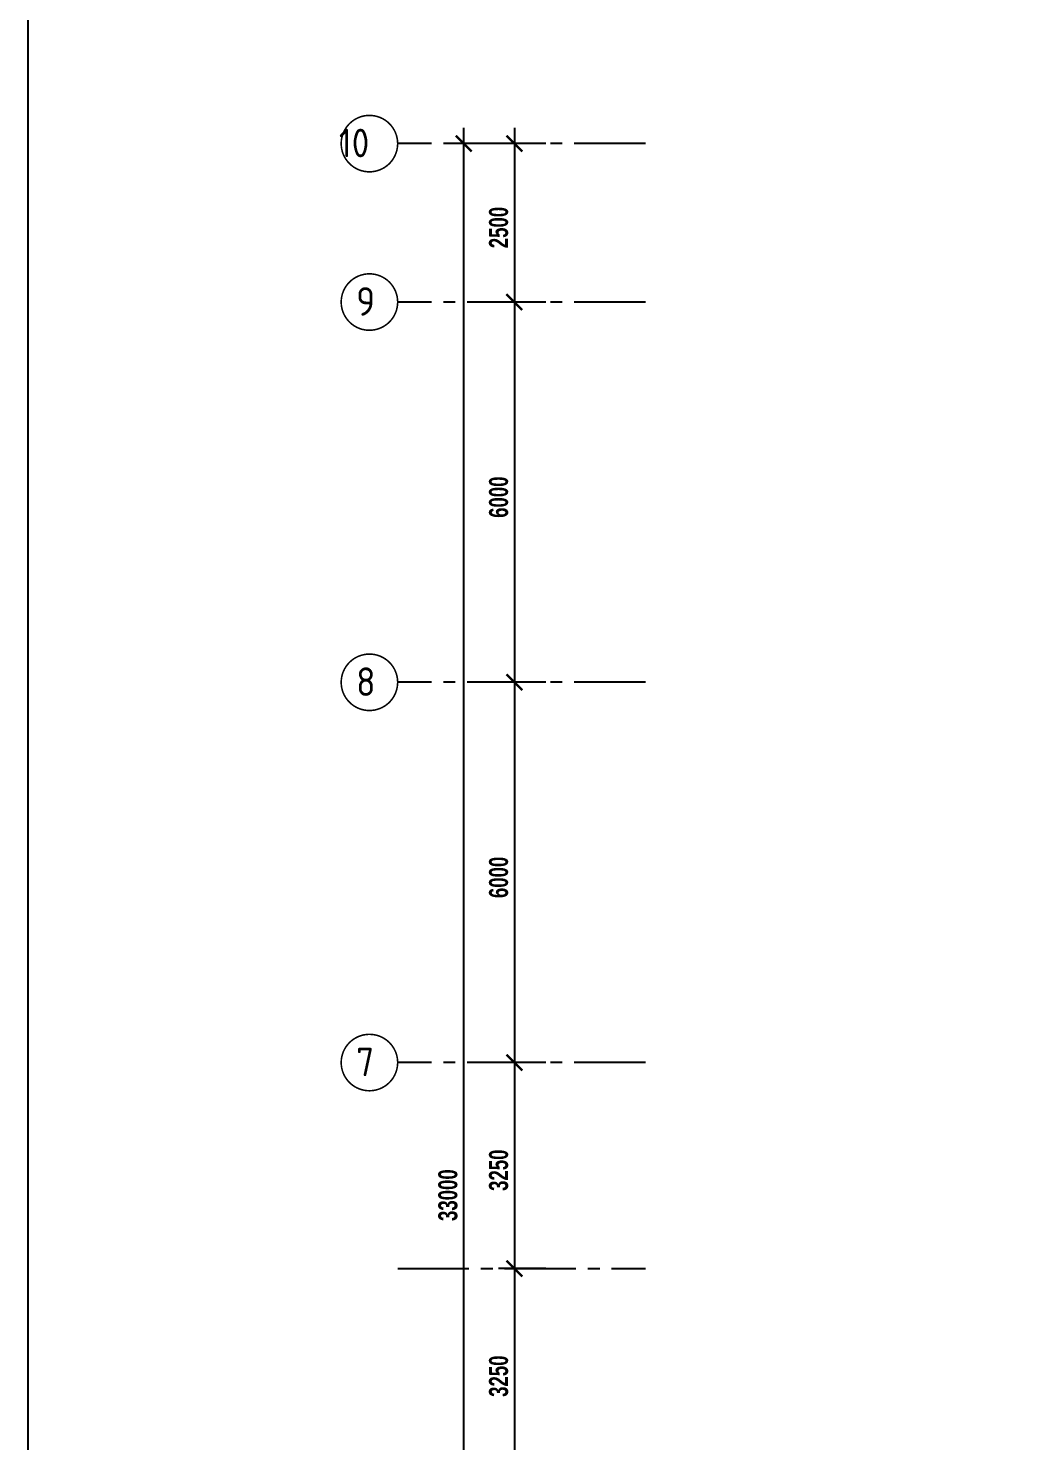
# Model space of a CAD drawing. Header units: inches. Extents: x -85907952 to 802144, y 988801 to 3125513.
# Drawn here: x 385828 to 401341, y 1042150 to 1064453 of the extents above; entities that cross this region are included whole.
import ezdxf

# ---------------------------------------------------------------- set-up
doc = ezdxf.new("R2010")
doc.units = ezdxf.units.IN
doc.header["$MEASUREMENT"] = 0
doc.linetypes.add('CENTER2', pattern=[1.125, 0.75, -0.125, 0.125, -0.125])
for name, color, linetype in [('DIM', 4, 'Continuous'), ('GRID', 8, 'CENTER2'), ('GRID-TEXT', 8, 'Continuous'), ('t.block', 4, 'Continuous')]:
    doc.layers.add(name, color=color, linetype=linetype)
doc.styles.add('STYLE1', font='ISOCP.SHX')
doc.styles.add('style2', font='sanssb__.ttf', dxfattribs={"height": 1200})

msp = doc.modelspace()

# ---------------------------------------------------------------- linework, layer by layer
at = {"linetype": 'ByBlock', "const_width": 37.5}
for points in [[(392821, 1062508), (392571, 1062758)], [(393621, 1062508), (393371, 1062758)], [(393621, 1060008), (393371, 1060258)], [(393371, 1060258), (393621, 1060008)], [(393371, 1054258), (393621, 1054008)], [(393621, 1054008), (393371, 1054258)], [(393621, 1048008), (393371, 1048258)], [(393371, 1048258), (393621, 1048008)], [(393621, 1044758), (393371, 1045008)], [(393371, 1045008), (393621, 1044758)]]:
    msp.add_lwpolyline(points, dxfattribs=at)
at = {"layer": 'DIM'}
for p, q in [((392696, 1062883), (392696, 1029383)), ((393496, 1062883), (393496, 1059883)), ((393190, 1062633), (392446, 1062633)), ((393990, 1062633), (393246, 1062633)), ((393496, 1060383), (393496, 1053883)), ((393990, 1060133), (393246, 1060133)), ((393990, 1060133), (393246, 1060133)), ((393496, 1054383), (393496, 1047883)), ((393990, 1054133), (393246, 1054133)), ((393990, 1054133), (393246, 1054133)), ((393496, 1048383), (393496, 1044633)), ((393990, 1048133), (393246, 1048133)), ((393990, 1048133), (393246, 1048133)), ((393496, 1045133), (393496, 1041383)), ((393990, 1044883), (393246, 1044883)), ((393990, 1044883), (393246, 1044883))]:
    msp.add_line(p, q, dxfattribs=at)
at = {"layer": 'GRID', "ltscale": 1500}
for p, q in [((395564, 1062633), (391655, 1062633)), ((395564, 1060133), (391655, 1060133)), ((395564, 1054133), (391655, 1054133)), ((395564, 1048133), (391655, 1048133)), ((391655, 1044883), (395564, 1044883))]:
    msp.add_line(p, q, dxfattribs=at)
at = {"layer": 'GRID-TEXT', "const_width": 24.7}
for points in [[(391655, 1062633, 1), (390764, 1062633, 0.414214), (391209, 1062188, 0.414214), (391655, 1062633, 1)], [(391655, 1060133, 1), (390764, 1060133, 0.414214), (391209, 1059688, 0.414214), (391655, 1060133, 1)], [(391655, 1054133, 1), (390764, 1054133, 0.414214), (391209, 1053688, 0.414214), (391655, 1054133, 1)], [(391655, 1048133, 1), (390764, 1048133, 0.414214), (391209, 1047688, 0.414214), (391655, 1048133, 1)]]:
    msp.add_lwpolyline(points, format="xyb", dxfattribs=at)
at = {"layer": 't.block', "color": 7, "ltscale": 0.5}
msp.add_lwpolyline([(480683, 1006939), (385828, 1006939), (385828, 1071801), (480683, 1071801)], close=True, dxfattribs=at)

# ---------------------------------------------------------------- texts
at = {"layer": 'DIM', "style": 'style2', "width": 0.7}
for s, p in [('2500', (393396, 1060983)), ('6000', (393396, 1056728)), ('6000', (393396, 1050728)), ('3250', (393396, 1046108)), ('33000', (392596, 1045633)), ('3250', (393396, 1042858))]:
    msp.add_text(s, height=300, rotation=90, dxfattribs=at).set_placement(p)
at = {"layer": 'GRID-TEXT', "style": 'STYLE1'}
for s, p in [('10', (390728, 1062418)), ('9', (391001, 1059918)), ('8', (391001, 1053918)), ('7', (391001, 1047918))]:
    msp.add_text(s, height=450, dxfattribs=at).set_placement(p)

doc.saveas('drawing.dxf')
